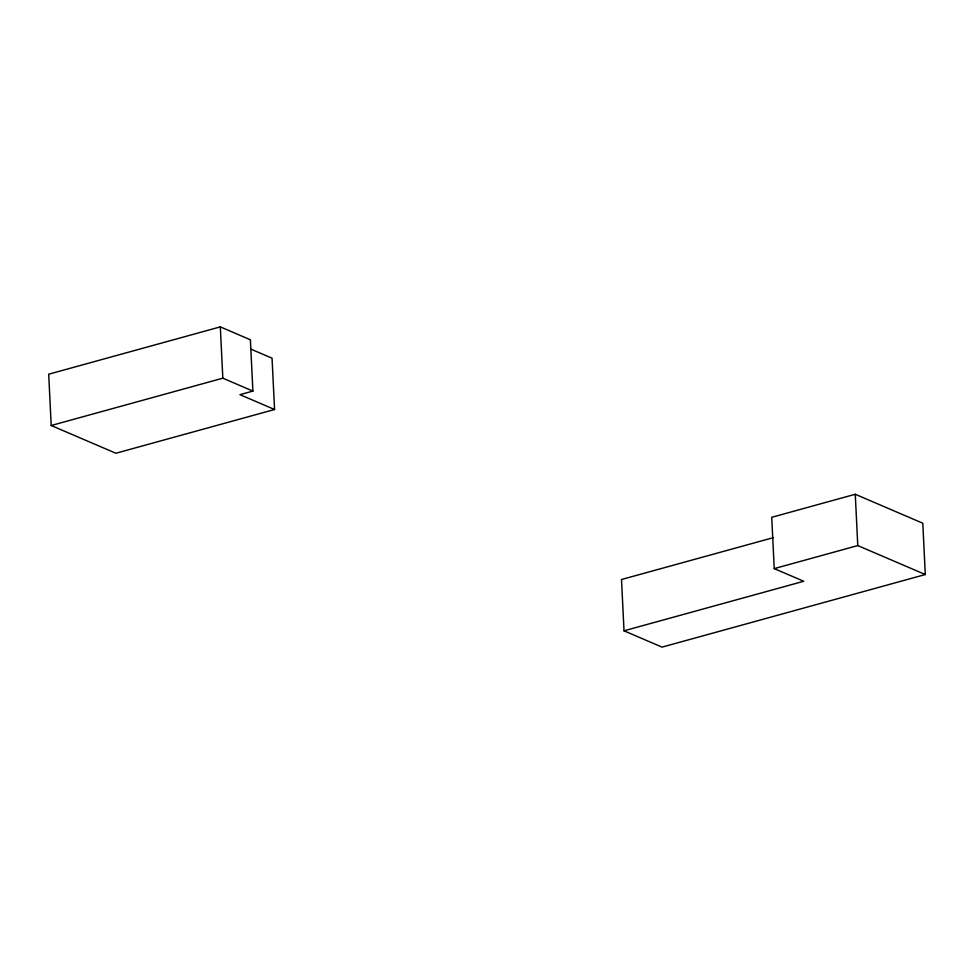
<?xml version="1.0" encoding="UTF-8"?>
<svg xmlns="http://www.w3.org/2000/svg" width="974" height="974" viewBox="0 0 974 974"><rect width="100%" height="100%" fill="white"/><g stroke="black" fill="none" stroke-linecap="round" stroke-linejoin="round"><path stroke-width="1.46" d="M274.558 409.506L239.957 394.665L252.899 391.085L250.391 339.78L220.319 326.874L48.7 374.199L51.208 425.504L115.894 453.251L274.558 409.506L272.05 358.201L251.292 349.289M51.208 425.504L222.827 378.192L252.899 391.085M624.017 630.811L662.04 647.126L925.3 574.538L922.792 523.233L855.269 494.268L771.725 517.304L774.233 568.609L803.745 581.271L624.017 630.811L621.509 579.506L773.466 537.611M774.233 568.609L857.777 545.574L925.3 574.538M855.269 494.268L857.777 545.574M220.319 326.874L222.827 378.192"/></g></svg>
